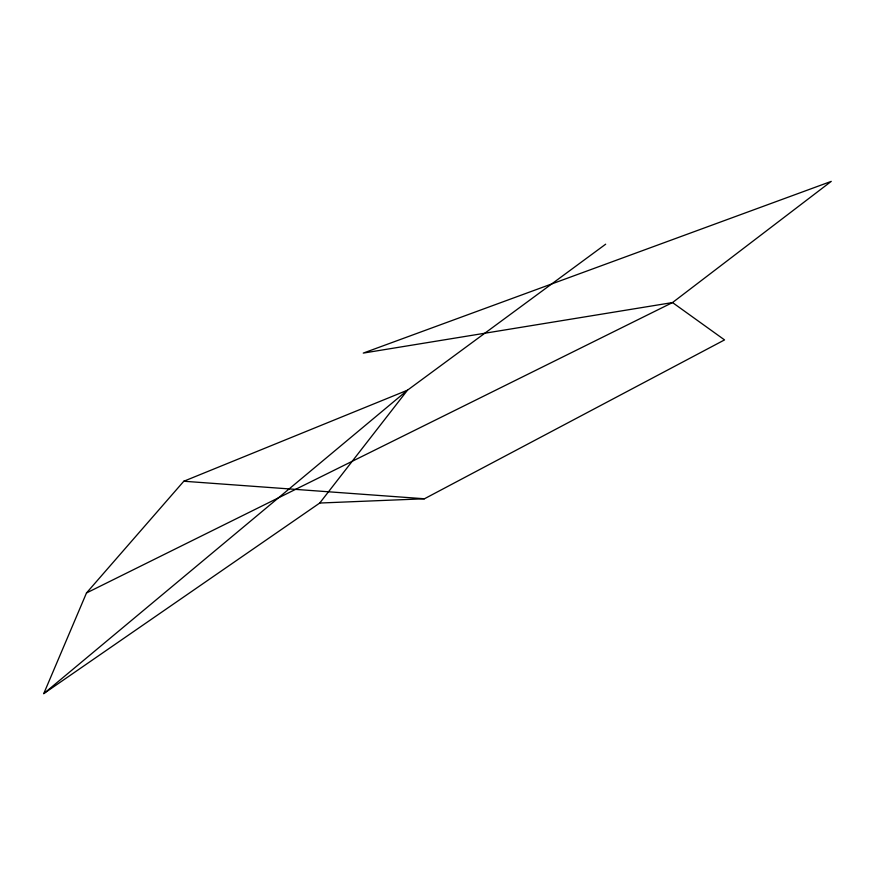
<?xml version="1.0" encoding="UTF-8"?>
<svg xmlns="http://www.w3.org/2000/svg" width="875" height="875" viewBox="0 0 875 875"><rect width="100%" height="100%" fill="white"/><g stroke="black" fill="none" stroke-linecap="round" stroke-linejoin="round"><path stroke-width="1.31" d="M43.75 693.623L407.488 390.195L319.736 503.038L43.75 693.623L86.483 592.977L183.805 481.239L407.488 390.195L605.675 244.191M319.736 503.038L424.441 498.772L724.544 339.905L672.525 302.564L363.256 353.095L831.25 181.377L672.525 302.564L86.483 592.977M183.805 481.239L424.441 498.772"/></g></svg>
